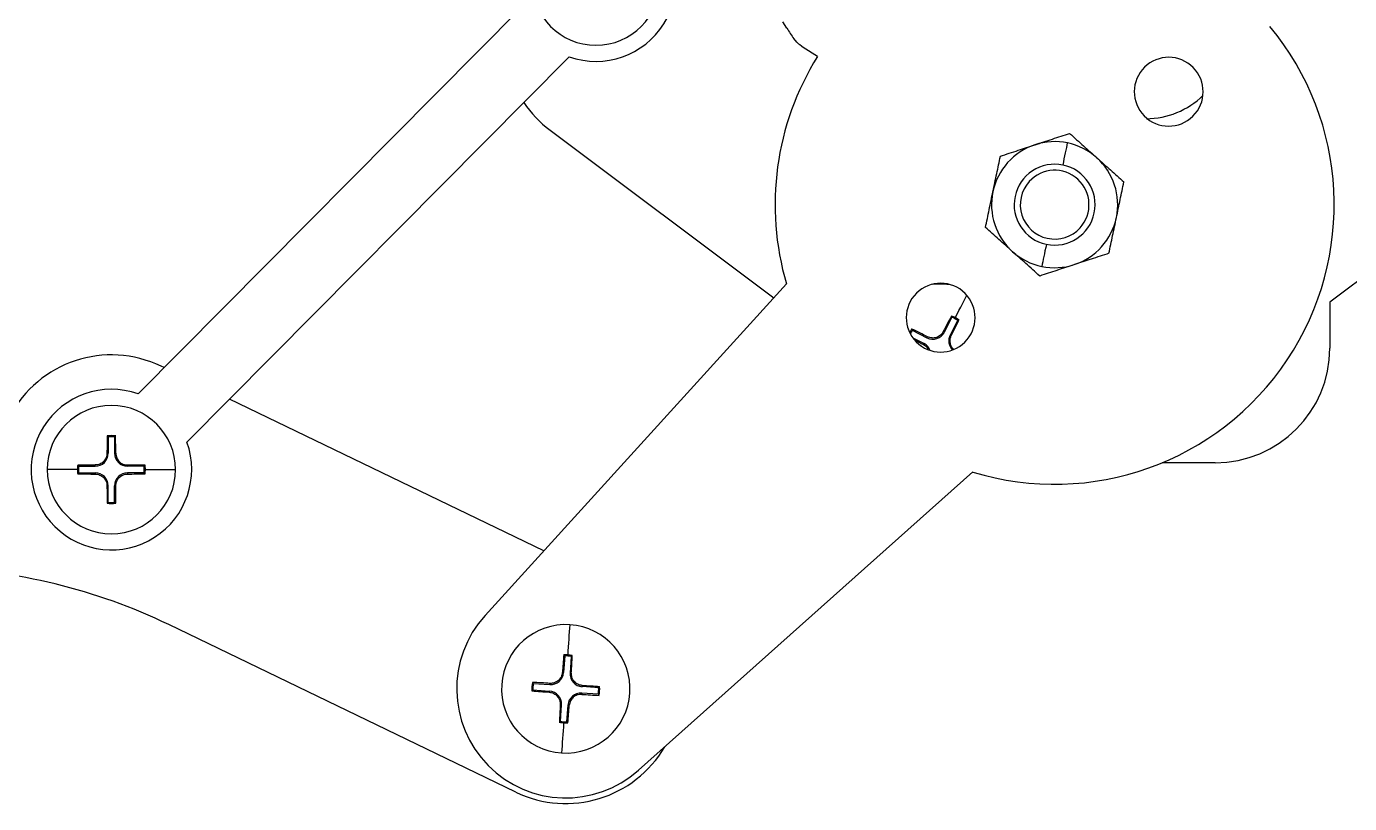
# Model space of a CAD drawing. Header units: millimetres. Extents: x 0 to 841, y 0 to 594.
# Drawn here: x 214.8 to 330.2, y 344.2 to 411.9 of the extents above; entities that cross this region are included whole.
import ezdxf

# ---------------------------------------------------------------- set-up
doc = ezdxf.new("R2010")
doc.units = ezdxf.units.MM

msp = doc.modelspace()

# ---------------------------------------------------------------- linework, layer by layer
at = {"color": 7, "linetype": 'Continuous', "lineweight": 25}
for p, q in [((257.87, 413.52), (224.52, 379.91)), ((281.1, 411.78), (280.75, 412.34)), ((281.97, 410.58), (281.7, 410.88)), ((282.15, 410.41), (281.97, 410.58)), ((281.97, 410.58), (281.97, 410.58)), ((282.2, 410.36), (282.15, 410.41)), ((282.22, 410.34), (282.2, 410.36)), ((282.37, 410.22), (282.22, 410.34)), ((282.41, 410.18), (282.37, 410.22)), ((282.51, 410.11), (282.41, 410.18)), ((283.78, 409.31), (282.51, 410.11)), ((228.78, 375.68), (262.13, 409.3)), ((260.45, 402.9), (279.96, 388.27)), ((348.45, 402.9), (328.45, 387.9)), ((254.78, 360.58), (281.08, 389.5)), ((328.45, 387.9), (328.45, 383.9)), ((295.49, 386.58), (294.83, 385.28)), ((295.75, 386.46), (295.79, 386.54)), ((292.03, 385.45), (293.32, 384.79)), ((296, 386.32), (295.35, 385.02)), ((292.08, 384.79), (293.06, 384.29)), ((293.06, 384.29), (293.02, 384.2)), ((293.32, 384.79), (293.37, 384.88)), ((294.83, 385.28), (294.74, 385.33)), ((295.35, 385.02), (295.44, 384.98)), ((226.79, 382.19), (226.54, 382.31)), ((259.9, 366.21), (232.5, 379.43)), ((221.91, 376.16), (221.91, 374.72)), ((222.48, 376.16), (222.48, 374.72)), ((221.91, 374.72), (221.81, 374.72)), ((222.48, 374.72), (222.58, 374.72)), ((318.45, 373.9), (313.83, 373.9)), ((219.23, 373.3), (216.6, 373.3)), ((219.32, 373.3), (219.23, 373.3)), ((219.34, 373.59), (220.79, 373.59)), ((219.34, 373.02), (220.79, 373.01)), ((220.79, 373.59), (220.79, 373.7)), ((220.79, 373.01), (220.79, 372.91)), ((223.6, 373.59), (223.6, 373.7)), ((225.06, 373.59), (223.6, 373.59)), ((225.06, 373.02), (223.6, 373.01)), ((223.6, 373.01), (223.6, 372.91)), ((225.07, 373.3), (225.16, 373.3)), ((225.16, 373.3), (227.8, 373.3)), ((297.33, 373.09), (268.15, 347.08)), ((221.91, 371.89), (221.81, 371.89)), ((221.91, 370.44), (221.91, 371.89)), ((222.48, 371.89), (222.58, 371.89)), ((222.48, 370.44), (222.48, 371.89)), ((257.48, 345.17), (227.21, 359.78)), ((261.73, 357.05), (261.63, 355.6)), ((262.01, 357.05), (262.02, 357.14)), ((262.29, 357.01), (262.21, 355.56)), ((261.63, 355.6), (261.52, 355.61)), ((262.21, 355.56), (262.31, 355.56)), ((258.99, 354.65), (260.43, 354.55)), ((260.43, 354.55), (260.43, 354.66)), ((263.25, 354.37), (263.26, 354.47)), ((264.7, 354.27), (263.25, 354.37)), ((258.95, 354.08), (260.39, 353.99)), ((260.39, 353.99), (260.38, 353.89)), ((263.22, 353.8), (263.21, 353.7)), ((264.66, 353.71), (263.22, 353.8)), ((261.44, 352.79), (261.34, 352.8)), ((261.35, 351.34), (261.44, 352.79)), ((261.92, 351.31), (262.02, 352.76)), ((262.02, 352.76), (262.12, 352.75)), ((261.63, 351.31), (261.63, 351.22))]:
    msp.add_line(p, q, dxfattribs=at)
at = {"color": 7, "linetype": 'Continuous', "lineweight": 25, "flags": 128}
for points in [[(305.18, 399.86), (305.24, 400.14), (305.29, 400.41), (305.35, 400.67), (305.4, 400.92), (305.45, 401.16), (305.5, 401.38), (305.54, 401.59), (305.58, 401.78)], [(303.73, 392.94), (303.67, 392.66), (303.61, 392.39), (303.56, 392.12), (303.51, 391.88), (303.46, 391.64), (303.41, 391.42), (303.37, 391.21), (303.33, 391.02)], [(293.78, 389.46), (294.74, 389.49), (295.35, 389.43)], [(262.02, 357.14), (262.04, 357.48), (262.06, 357.83), (262.08, 358.16), (262.11, 358.5), (262.13, 358.82), (262.15, 359.14), (262.17, 359.46), (262.19, 359.77)], [(261.63, 351.22), (261.61, 350.87), (261.58, 350.53), (261.56, 350.19), (261.54, 349.86), (261.52, 349.53), (261.5, 349.21), (261.48, 348.9), (261.46, 348.59)]]:
    msp.add_lwpolyline(points, dxfattribs=at)
at = {"color": 8, "linetype": 'Continuous', "lineweight": 25, "flags": 128}
msp.add_lwpolyline([(295.79, 386.54), (295.95, 386.85), (296.11, 387.16), (296.26, 387.46), (296.41, 387.76), (296.56, 388.05), (296.71, 388.34), (296.79, 388.5)], dxfattribs=at)
at = {"color": 7, "linetype": 'Continuous', "lineweight": 25}
for centre, radius, start, end in [((264.45, 415.9), 7, 250.6056, 199.8518), ((264.45, 415.9), 5.6, 180, 0), ((304.45, 396.4), 24.38, 253.0075, 39.6175), ((309.63, 429.95), 33.82, 212.4888, 214.329), ((304.45, 396.4), 24.38, 148.0109, 196.439), ((314.4, 406.25), 3, 44.7233, 224.7233), ((314.4, 406.25), 3, 224.7233, 44.7233), ((266.45, 410.9), 10, 214.0351, 233.1301), ((312.45, 410.9), 7, 270, 314.7715), ((304.45, 396.4), 5.5, 108.1724, 168.1724), ((304.45, 396.4), 5.5, 78.1724, 108.1724), ((304.45, 396.4), 5.5, 48.1724, 78.1724), ((304.45, 396.4), 5.5, 348.1724, 48.1724), ((304.45, 396.4), 3.53, 78.1724, 168.1724), ((304.45, 396.4), 3, 317.6913, 137.6913), ((304.45, 396.4), 3.53, 348.1724, 78.1724), ((304.45, 396.4), 3, 137.6913, 317.6913), ((304.45, 396.4), 5.5, 168.1724, 228.1724), ((304.45, 396.4), 3.53, 168.1724, 258.1724), ((304.45, 396.4), 3.53, 258.1724, 348.1724), ((304.45, 396.4), 5.5, 288.1724, 348.1724), ((304.45, 396.4), 5.5, 228.1724, 258.1724), ((304.45, 396.4), 5.5, 258.1724, 288.1724), ((294.51, 386.55), 3, 44.7233, 224.7233), ((294.51, 386.55), 3, 224.7233, 44.7233), ((531.41, 262.56), 266.62, 152.2536, 152.5833), ((294.45, 383.9), 2.96, 63.0978, 70.3384), ((294.45, 383.9), 2.87, 63.0978, 68.7831), ((294.45, 383.9), 2.96, 55.8572, 63.0978), ((294.45, 383.9), 2.96, 145.8597, 153.1974), ((294.45, 383.9), 2.87, 147.4216, 154.5079), ((174.33, 147.36), 265.68, 63.3811, 63.7096), ((57.32, 503.12), 265.81, 333.6117, 333.9423), ((294.45, 383.9), 2.87, 57.4125, 63.0978), ((415.19, 622.06), 267.4, 242.6216, 242.8142), ((292.55, 383.28), 1.13, 21.0415, 63.0978), ((293.83, 385.8), 1.13, 243.0978, 332.8649), ((296.35, 384.52), 1.13, 153.3307, 224.0344), ((222.2, 373.3), 10, 64.2355, 152.4388), ((318.45, 383.9), 10, 270, 0), ((222.2, 373.3), 7, 70.6056, 225.2287), ((222.2, 373.3), 5.6, 0, 180), ((488.03, 373.4), 266.22, 179.3883, 179.7162), ((222.2, 373.3), 2.96, 82.7619, 97.2381), ((222.2, 373.3), 2.87, 84.3238, 95.6762), ((-43.33, 373.4), 265.91, 0.2834, 0.6116), ((222.2, 373.3), 7, 225.2287, 19.8518), ((220.79, 374.72), 1.13, 270.2329, 0), ((223.61, 374.72), 1.13, 180, 269.7671), ((222.2, 373.3), 5.6, 180, 0), ((222.2, 373.3), 2.96, 172.7594, 180), ((222.2, 373.3), 2.96, 180, 187.2406), ((223.17, 108.34), 265.37, 90.5134, 90.8446), ((223.18, 638.96), 266.06, 269.1558, 269.4861), ((222.2, 373.3), 2.87, 174.3147, 180), ((222.2, 373.3), 2.87, 180, 185.6853), ((220.79, 371.89), 1.13, 0, 89.7671), ((223.61, 371.89), 1.13, 90.2329, 180), ((221.22, 108.32), 265.38, 89.1554, 89.4866), ((221.22, 638.98), 266.08, 270.5139, 270.8442), ((222.2, 373.3), 2.87, 0, 5.6853), ((222.2, 373.3), 2.87, 354.3147, 0), ((222.2, 373.3), 2.96, 0, 7.2406), ((222.2, 373.3), 2.96, 352.7594, 0), ((488.02, 373.21), 266.21, 180.2838, 180.6117), ((-43.32, 373.2), 265.91, 359.3884, 359.7166), ((222.2, 373.3), 2.96, 262.7619, 277.2381), ((222.2, 373.3), 2.87, 264.3238, 275.6762), ((205.47, 314.75), 50, 64.2355, 88.3833), ((261.82, 354.18), 9.51, 137.7296, 224.7233), ((261.82, 354.18), 5.6, 86.2394, 266.2394), ((261.82, 354.18), 5.6, 266.2394, 86.2394), ((525.48, 335.88), 264.69, 175.3943, 175.7263), ((261.82, 354.18), 2.96, 86.2394, 93.4801), ((261.82, 354.18), 2.87, 86.2394, 91.9247), ((261.82, 354.18), 2.87, 80.5542, 86.2394), ((261.82, 354.18), 2.96, 78.9988, 86.2394), ((-2.32, 370.57), 265.05, 356.7532, 357.0848), ((260.5, 355.68), 1.13, 266.2394, 356.0065), ((263.33, 355.49), 1.13, 176.4723, 266.2394), ((261.82, 354.18), 2.96, 169.0013, 183.4775), ((244.25, 88.18), 266.97, 86.5237, 86.8506), ((261.82, 354.18), 2.87, 170.5632, 181.9156), ((244.5, 89.16), 265.97, 85.6278, 85.956), ((261.82, 354.18), 2.87, 350.5632, 1.9156), ((261.82, 354.18), 2.96, 349.0013, 3.4775), ((279.11, 618.81), 265.58, 265.6273, 265.9559), ((260.32, 352.86), 1.13, 356.4723, 86.2394), ((263.14, 352.68), 1.13, 86.2394, 176.0065), ((279.31, 618.65), 265.44, 266.5228, 266.8516), ((523.85, 337.9), 262.93, 176.7513, 177.0856), ((-1.83, 372.47), 264.69, 355.3943, 355.7263), ((261.82, 354.18), 2.96, 258.9988, 266.2394), ((261.82, 354.18), 2.87, 260.5542, 266.2394), ((261.82, 354.18), 2.87, 266.2394, 271.9247), ((261.82, 354.18), 2.96, 266.2394, 273.4801), ((261.82, 354.18), 10, 244.2355, 329.6701), ((261.82, 354.18), 9.51, 224.7233, 311.717)]:
    msp.add_arc(centre, radius, start, end, dxfattribs=at)
for points, knots in [([(299.72, 400.63), (300.24, 400.8), (301.23, 401.13), (302.25, 401.46), (302.74, 401.62)], [0, 0, 0, 0, 0.523258, 1, 1, 1, 1]), ([(302.74, 401.62), (303.25, 401.79), (304.27, 402.13), (305.26, 402.45), (305.76, 402.62)], [0, 0, 0, 0, 0.500253, 1, 1, 1, 1]), ([(305.76, 402.62), (306.16, 402.25), (306.94, 401.56), (307.74, 400.84), (308.12, 400.5)], [0, 0, 0, 0, 0.523259, 1, 1, 1, 1]), ([(299.07, 397.53), (299.18, 398.06), (299.4, 399.11), (299.62, 400.13), (299.72, 400.63)], [0, 0, 0, 0, 0.501959, 1, 1, 1, 1]), ([(308.12, 400.5), (308.52, 400.14), (309.32, 399.42), (310.1, 398.73), (310.49, 398.38)], [0, 0, 0, 0, 0.500254, 1, 1, 1, 1]), ([(309.84, 395.27), (309.95, 395.8), (310.17, 396.85), (310.38, 397.87), (310.49, 398.38)], [0, 0, 0, 0, 0.5019589, 1, 1, 1, 1]), ([(298.42, 394.42), (298.53, 394.93), (298.74, 395.95), (298.96, 397), (299.07, 397.53)], [0, 0, 0, 0, 0.501678, 1, 1, 1, 1]), ([(309.19, 392.16), (309.29, 392.67), (309.51, 393.69), (309.73, 394.75), (309.84, 395.27)], [0, 0, 0, 0, 0.501678, 1, 1, 1, 1]), ([(300.79, 392.3), (300.38, 392.66), (299.58, 393.38), (298.81, 394.07), (298.42, 394.42)], [0, 0, 0, 0, 0.500253, 1, 1, 1, 1]), ([(303.15, 390.18), (302.75, 390.55), (301.97, 391.24), (301.17, 391.96), (300.79, 392.3)], [0, 0, 0, 0, 0.52326, 1, 1, 1, 1]), ([(306.17, 391.17), (305.66, 391.01), (304.64, 390.67), (303.65, 390.35), (303.15, 390.18)], [0, 0, 0, 0, 0.500253, 1, 1, 1, 1]), ([(309.19, 392.16), (308.67, 391.99), (307.68, 391.67), (306.66, 391.33), (306.17, 391.17)], [0, 0, 0, 0, 0.523257, 1, 1, 1, 1]), ([(295.49, 386.58), (295.49, 386.6), (295.47, 386.64), (295.46, 386.67), (295.45, 386.69)], [0, 0, 0, 0, 0.559997, 1, 1, 1, 1]), ([(292.03, 385.45), (292.03, 385.47), (292.02, 385.51), (292.01, 385.55), (292, 385.56)], [0, 0, 0, 0, 0.5599973, 1, 1, 1, 1]), ([(296, 386.32), (296.02, 386.33), (296.06, 386.34), (296.1, 386.35), (296.12, 386.35)], [0, 0, 0, 0, 0.559997, 1, 1, 1, 1]), ([(293.02, 384.2), (293.08, 384.16), (293.19, 384.09), (293.34, 383.96), (293.39, 383.84), (293.42, 383.79)], [0, 0, 0, 0, 0.358359, 0.706625, 1, 1, 1, 1]), ([(294.74, 385.33), (294.71, 385.27), (294.64, 385.15), (294.45, 384.96), (294.15, 384.8), (293.82, 384.76), (293.55, 384.8), (293.43, 384.86), (293.37, 384.88)], [0, 0, 0, 0, 0.130424, 0.257254, 0.499738, 0.742285, 0.869288, 1, 1, 1, 1]), ([(295.64, 383.79), (295.62, 383.81), (295.5, 383.92), (295.36, 384.19), (295.32, 384.52), (295.36, 384.79), (295.41, 384.91), (295.44, 384.98)], [0, 0, 0, 0, 0.071062, 0.3742, 0.677814, 0.836643, 1, 1, 1, 1]), ([(221.91, 376.16), (221.9, 376.18), (221.87, 376.21), (221.84, 376.23), (221.82, 376.24)], [0, 0, 0, 0, 0.560003, 1, 1, 1, 1]), ([(222.48, 376.16), (222.5, 376.18), (222.53, 376.21), (222.56, 376.23), (222.57, 376.24)], [0, 0, 0, 0, 0.560003, 1, 1, 1, 1]), ([(221.81, 374.72), (221.81, 374.65), (221.8, 374.51), (221.72, 374.26), (221.53, 373.98), (221.25, 373.79), (221, 373.71), (220.86, 373.7), (220.79, 373.7)], [0, 0, 0, 0, 0.130551, 0.257423, 0.499746, 0.74245, 0.869417, 1, 1, 1, 1]), ([(222.58, 374.72), (222.6, 374.59), (222.63, 374.32), (222.86, 373.98), (223.2, 373.75), (223.47, 373.71), (223.6, 373.7)], [0, 0, 0, 0, 0.2506837, 0.4997552, 0.7490687, 1, 1, 1, 1]), ([(219.34, 373.59), (219.32, 373.6), (219.3, 373.63), (219.27, 373.66), (219.26, 373.68)], [0, 0, 0, 0, 0.560003, 1, 1, 1, 1]), ([(219.34, 373.02), (219.32, 373), (219.3, 372.97), (219.27, 372.94), (219.26, 372.93)], [0, 0, 0, 0, 0.560003, 1, 1, 1, 1]), ([(220.79, 372.91), (220.86, 372.91), (221, 372.9), (221.25, 372.81), (221.53, 372.63), (221.72, 372.35), (221.8, 372.09), (221.81, 371.96), (221.81, 371.89)], [0, 0, 0, 0, 0.13043, 0.257257, 0.49974, 0.742286, 0.869296, 1, 1, 1, 1]), ([(222.58, 371.89), (222.59, 371.96), (222.6, 372.09), (222.68, 372.35), (222.86, 372.63), (223.14, 372.81), (223.4, 372.9), (223.53, 372.91), (223.6, 372.91)], [0, 0, 0, 0, 0.130549, 0.257422, 0.499743, 0.742451, 0.869418, 1, 1, 1, 1]), ([(225.06, 373.59), (225.07, 373.6), (225.1, 373.63), (225.13, 373.66), (225.14, 373.68)], [0, 0, 0, 0, 0.560003, 1, 1, 1, 1]), ([(225.06, 373.02), (225.07, 373), (225.1, 372.97), (225.13, 372.94), (225.14, 372.93)], [0, 0, 0, 0, 0.560003, 1, 1, 1, 1]), ([(221.91, 370.44), (221.9, 370.43), (221.87, 370.4), (221.84, 370.38), (221.82, 370.36)], [0, 0, 0, 0, 0.560003, 1, 1, 1, 1]), ([(222.48, 370.44), (222.5, 370.43), (222.53, 370.4), (222.56, 370.38), (222.57, 370.36)], [0, 0, 0, 0, 0.560003, 1, 1, 1, 1]), ([(261.73, 357.05), (261.71, 357.07), (261.68, 357.1), (261.66, 357.12), (261.64, 357.14)], [0, 0, 0, 0, 0.560003, 1, 1, 1, 1]), ([(262.29, 357.01), (262.31, 357.03), (262.34, 357.05), (262.37, 357.08), (262.39, 357.09)], [0, 0, 0, 0, 0.560003, 1, 1, 1, 1]), ([(261.52, 355.61), (261.52, 355.54), (261.5, 355.4), (261.4, 355.15), (261.19, 354.89), (260.9, 354.72), (260.64, 354.65), (260.5, 354.66), (260.43, 354.66)], [0, 0, 0, 0, 0.130428, 0.257261, 0.499741, 0.742286, 0.869296, 1, 1, 1, 1]), ([(263.26, 354.47), (263.19, 354.48), (263.06, 354.5), (262.81, 354.6), (262.54, 354.8), (262.37, 355.09), (262.31, 355.35), (262.31, 355.49), (262.31, 355.56)], [0, 0, 0, 0, 0.1305555, 0.257429, 0.4997471, 0.7424482, 0.8694182, 1, 1, 1, 1]), ([(258.99, 354.65), (258.97, 354.67), (258.95, 354.7), (258.92, 354.73), (258.91, 354.74)], [0, 0, 0, 0, 0.560003, 1, 1, 1, 1]), ([(264.7, 354.27), (264.71, 354.29), (264.74, 354.32), (264.77, 354.35), (264.78, 354.36)], [0, 0, 0, 0, 0.560003, 1, 1, 1, 1]), ([(258.95, 354.08), (258.93, 354.07), (258.91, 354.04), (258.88, 354.01), (258.87, 354)], [0, 0, 0, 0, 0.5600031, 1, 1, 1, 1]), ([(260.38, 353.89), (260.45, 353.88), (260.59, 353.86), (260.84, 353.76), (261.1, 353.56), (261.27, 353.27), (261.34, 353.01), (261.34, 352.87), (261.34, 352.8)], [0, 0, 0, 0, 0.130555, 0.257429, 0.49975, 0.742452, 0.869418, 1, 1, 1, 1]), ([(263.21, 353.7), (263.08, 353.69), (262.81, 353.68), (262.46, 353.47), (262.2, 353.14), (262.15, 352.88), (262.12, 352.75)], [0, 0, 0, 0, 0.250679, 0.499757, 0.749069, 1, 1, 1, 1]), ([(264.66, 353.71), (264.67, 353.69), (264.7, 353.66), (264.72, 353.63), (264.73, 353.61)], [0, 0, 0, 0, 0.560003, 1, 1, 1, 1]), ([(261.35, 351.34), (261.33, 351.33), (261.3, 351.3), (261.27, 351.28), (261.26, 351.27)], [0, 0, 0, 0, 0.560003, 1, 1, 1, 1]), ([(261.92, 351.31), (261.94, 351.29), (261.96, 351.26), (261.99, 351.23), (262, 351.22)], [0, 0, 0, 0, 0.560003, 1, 1, 1, 1])]:
    msp.add_open_spline(points, degree=3, knots=knots, dxfattribs=at)

doc.saveas('drawing.dxf')
